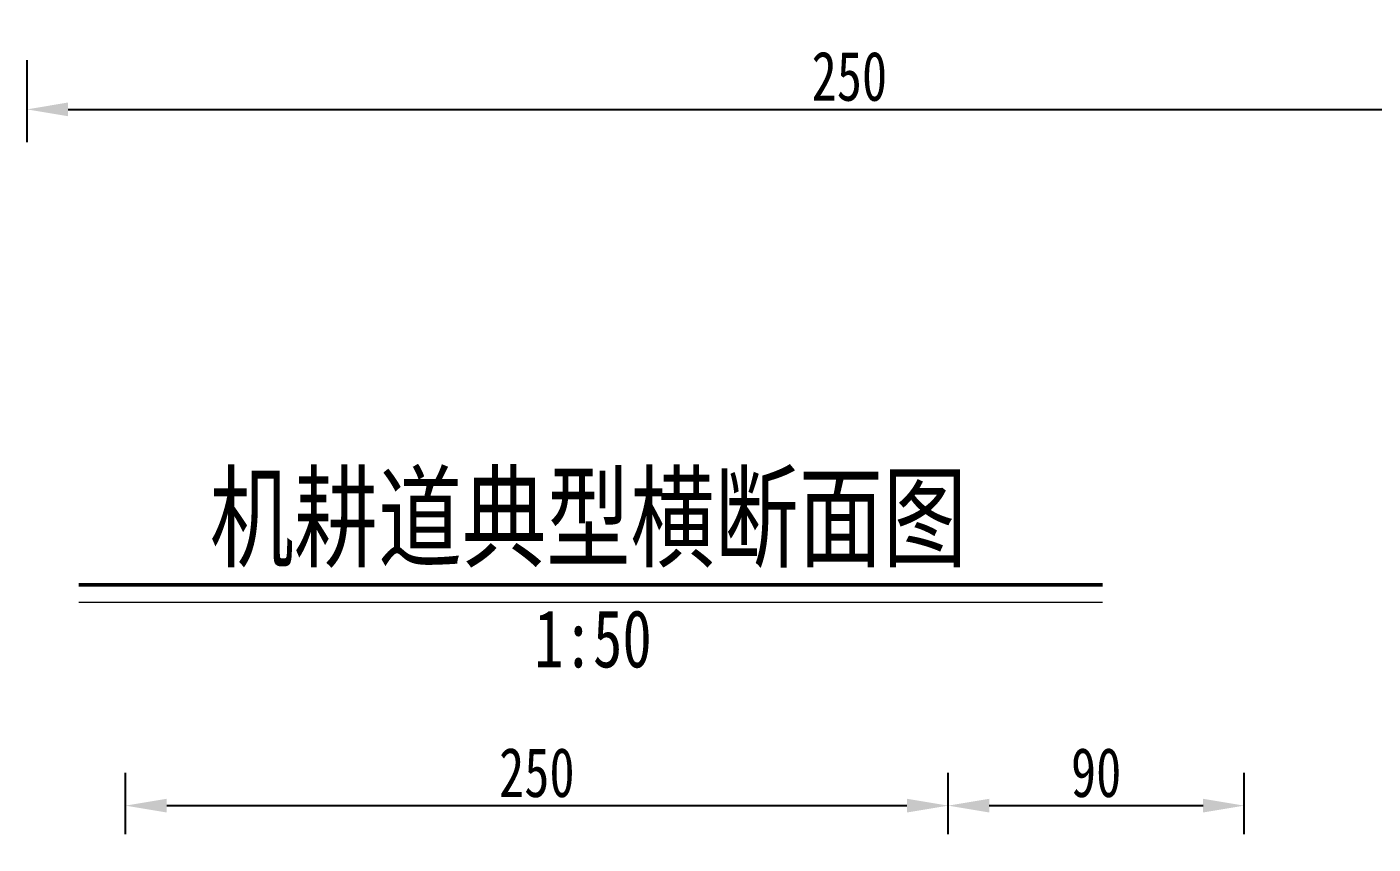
# Model space of a CAD drawing. Extents: x 4283 to 40403, y 1134 to 1764.
# Drawn here: x 4845.5 to 4927.4, y 1223.2 to 1272.9 of the extents above; entities that cross this region are included whole.
import ezdxf
from ezdxf.enums import TextEntityAlignment as Align

# ---------------------------------------------------------------- set-up
doc = ezdxf.new("R2010")
doc.units = 0
doc.layers.add('0-文字 0.15', color=7, linetype='Continuous', lineweight=15)
doc.layers.add('0-标注 0.09', color=4, linetype='Continuous', lineweight=9)
doc.layers.add('DIM', color=4, linetype='Continuous')
doc.styles.add('0-仿宋国标', font='', dxfattribs={"width": 0.75})
doc.styles.get('0-仿宋国标').set_extended_font_data('仿宋_GB2312')
doc.dimstyles.new('@25', dxfattribs={"dimtxt": 3, "dimasz": 2.5, "dimexe": 2, "dimexo": 0.6, "dimgap": 0.5, "dimtad": 1, "dimdec": 0, "dimlfac": 2.5, "dimdsep": 46, "dimtxsty": '0-仿宋国标', "dimcen": 3.5, "dimclrd": 4, "dimclre": 4, "dimclrt": 4, "dimazin": 0, "dimtfac": 1, "dimtdec": 0, "dimtmove": 0, "dimatfit": 3, "dimfxl": 3, "dimfxlon": 1, "dimtfill": 1, "dimtfillclr": 256, "dimarcsym": 0})
doc.dimstyles.new('@50', dxfattribs={"dimtxt": 3, "dimasz": 2.5, "dimexe": 2, "dimexo": 0.6, "dimgap": 0.5, "dimtad": 1, "dimdec": 0, "dimlfac": 5, "dimdsep": 46, "dimtxsty": '0-仿宋国标', "dimcen": 3.5, "dimclrd": 4, "dimclre": 4, "dimclrt": 4, "dimazin": 0, "dimtfac": 1, "dimtdec": 0, "dimtmove": 0, "dimatfit": 3, "dimfxl": 3, "dimfxlon": 1, "dimtfill": 1, "dimtfillclr": 256, "dimarcsym": 0})

# ---------------------------------------------------------------- blocks, each defined once
blk = doc.blocks.new('*D13')
at = {"layer": 'Defpoints', "color": 0}
for p in [(4901.518, 1225.565), (4851.518, 1223.23), (4901.518, 1223.23)]:
    blk.add_point(p, dxfattribs=at)
at = {"layer": 'DIM', "color": 4, "lineweight": -2, "transparency": 16777216}
for p, q in [((4851.518, 1223.83), (4851.518, 1227.565)), ((4901.518, 1223.83), (4901.518, 1227.565)), ((4854.018, 1225.565), (4899.018, 1225.565))]:
    blk.add_line(p, q, dxfattribs=at)
at = {"layer": 'DIM', "color": 4, "transparency": 16777216}
for points in [[(4854.018, 1225.982), (4854.018, 1225.149), (4851.518, 1225.565)], [(4899.018, 1225.982), (4899.018, 1225.149), (4901.518, 1225.565)]]:
    blk.add_solid(points, dxfattribs=at)
at = {"layer": 'DIM', "color": 4, "transparency": 16777216, "insert": (4876.518, 1227.565), "char_height": 3, "attachment_point": 5, "style": '0-仿宋国标', "bg_fill": 3, "box_fill_scale": 1.1, "bg_fill_color": 256, "bg_fill_true_color": 13158600, "bg_fill_transparency": 0}
blk.add_mtext('250', dxfattribs=at)
blk = doc.blocks.new('*D14')
at = {"layer": 'Defpoints', "color": 0}
for p in [(4919.518, 1225.565), (4901.518, 1223.23), (4919.518, 1223.23)]:
    blk.add_point(p, dxfattribs=at)
at = {"layer": 'DIM', "color": 4, "lineweight": -2, "transparency": 16777216}
for p, q in [((4901.518, 1223.83), (4901.518, 1227.565)), ((4919.518, 1223.83), (4919.518, 1227.565)), ((4904.018, 1225.565), (4917.018, 1225.565))]:
    blk.add_line(p, q, dxfattribs=at)
at = {"layer": 'DIM', "color": 4, "transparency": 16777216}
for points in [[(4904.018, 1225.982), (4904.018, 1225.149), (4901.518, 1225.565)], [(4917.018, 1225.982), (4917.018, 1225.149), (4919.518, 1225.565)]]:
    blk.add_solid(points, dxfattribs=at)
at = {"layer": 'DIM', "color": 4, "transparency": 16777216, "insert": (4910.518, 1227.565), "char_height": 3, "attachment_point": 5, "style": '0-仿宋国标', "bg_fill": 3, "box_fill_scale": 1.1, "bg_fill_color": 256, "bg_fill_true_color": 13158600, "bg_fill_transparency": 0}
blk.add_mtext('90', dxfattribs=at)
blk = doc.blocks.new('*D16')
at = {"layer": '0-标注 0.09', "color": 4, "lineweight": -2, "transparency": 16777216}
for p, q in [((4845.519, 1270.885), (4845.519, 1265.885)), ((4945.519, 1270.885), (4945.519, 1265.885)), ((4848.019, 1267.885), (4943.019, 1267.885))]:
    blk.add_line(p, q, dxfattribs=at)
at = {"layer": '0-标注 0.09', "color": 4, "transparency": 16777216}
for points in [[(4848.019, 1268.302), (4848.019, 1267.469), (4845.519, 1267.885)], [(4943.019, 1268.302), (4943.019, 1267.469), (4945.519, 1267.885)]]:
    blk.add_solid(points, dxfattribs=at)
at = {"layer": 'Defpoints', "color": 0}
for p in [(4845.519, 1272.896), (4945.519, 1272.896), (4945.519, 1267.885)]:
    blk.add_point(p, dxfattribs=at)
at = {"layer": '0-标注 0.09', "color": 4, "transparency": 16777216, "insert": (4895.519, 1269.885), "char_height": 3, "attachment_point": 5, "style": '0-仿宋国标', "bg_fill": 3, "box_fill_scale": 1.1, "bg_fill_color": 256, "bg_fill_true_color": 13158600, "bg_fill_transparency": 0}
blk.add_mtext('250', dxfattribs=at)

msp = doc.modelspace()

# ---------------------------------------------------------------- linework, layer by layer
at = {"layer": '0-文字 0.15', "lineweight": 50}
msp.add_line((4848.683, 1238.986), (4910.907, 1238.986), dxfattribs=at)
at = {"layer": '0-文字 0.15', "flags": 128}
msp.add_lwpolyline([(4848.683, 1237.925), (4910.907, 1237.925)], dxfattribs=at)

# ---------------------------------------------------------------- texts
at = {"layer": '0-文字 0.15', "style": '0-仿宋国标', "width": 0.75}
for s, height, p in [('机耕道典型横断面图', 5, (4879.649, 1243.176)), ('1:50', 3.5, (4879.934, 1235.689))]:
    msp.add_text(s, height=height, dxfattribs=at).set_placement(p, align=Align.MIDDLE)

# ---------------------------------------------------------------- dimensions: what is measured, and where the dimension line sits
at = {"layer": '0-标注 0.09'}
dim = msp.add_linear_dim(base=(4945.519, 1267.885), p1=(4845.519, 1272.896), p2=(4945.519, 1272.896), dimstyle='@25', dxfattribs=at)
dim.commit()
dim.dimension.update_dxf_attribs({"geometry": '*D16', "text_midpoint": (4895.519, 1269.885)})
at = {"layer": 'DIM'}
dim = msp.add_linear_dim(base=(4901.518, 1225.565), p1=(4851.518, 1223.23), p2=(4901.518, 1223.23), dimstyle='@50', override={"dimzin": 9, "dimfxlon": 0}, dxfattribs=at)
dim.commit()
dim.dimension.update_dxf_attribs({"geometry": '*D13', "text_midpoint": (4876.518, 1227.565)})

# ---------------------------------------------------------------- next in the draw order: dimensions: what is measured, and where the dimension line sits
dim = msp.add_linear_dim(base=(4919.518, 1225.565), p1=(4901.518, 1223.23), p2=(4919.518, 1223.23), dimstyle='@50', override={"dimzin": 9, "dimfxlon": 0}, dxfattribs=at)
dim.commit()
dim.dimension.update_dxf_attribs({"geometry": '*D14', "text_midpoint": (4910.518, 1227.565)})

doc.saveas('drawing.dxf')
